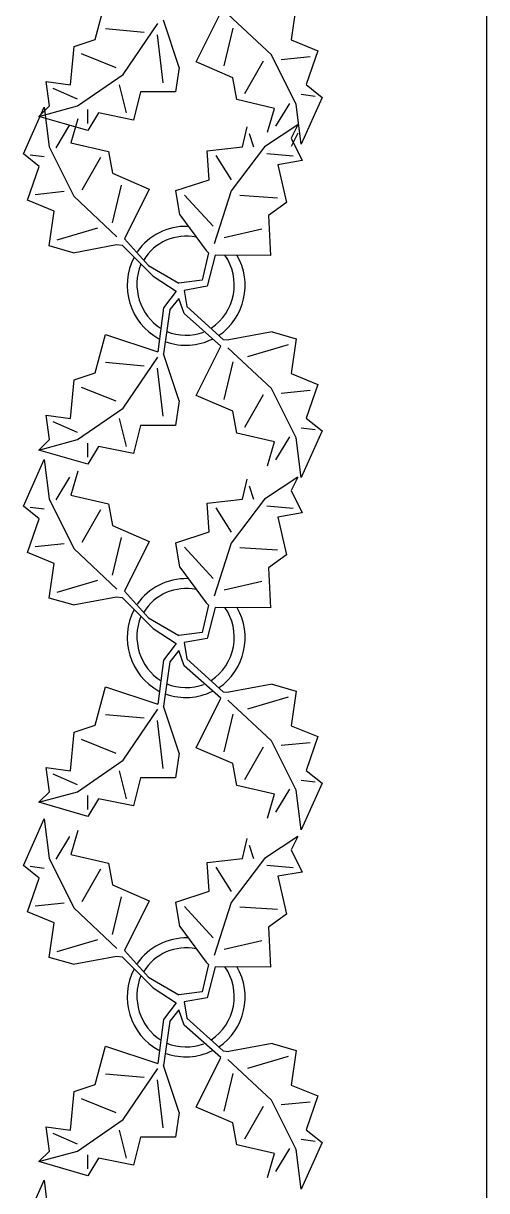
# Model space of a CAD drawing. Header units: inches. Extents: x 8624 to 20537, y 780 to 7738.
# Drawn here: x 17250.8 to 17297.6, y 2128.9 to 2246.8 of the extents above; entities that cross this region are included whole.
import ezdxf

# ---------------------------------------------------------------- set-up
doc = ezdxf.new("R2010")
doc.units = ezdxf.units.IN
doc.header["$MEASUREMENT"] = 0

msp = doc.modelspace()

# ---------------------------------------------------------------- linework, layer by layer
msp.add_line((17297.59, 2729.61), (17297.59, 1331.61))
at = {"color": 114, "linetype": 'Continuous'}
for p, q in [((17258.03, 2245.14), (17259.09, 2249.02)), ((17278.34, 2248.58), (17277.85, 2245.08)), ((17266.52, 2242.31), (17264.94, 2247.07)), ((17268.25, 2242.86), (17270.74, 2247.86)), ((17275.85, 2243.58), (17271.46, 2247.68)), ((17262.98, 2245.84), (17259.09, 2246.2)), ((17260.86, 2241.6), (17264.38, 2246.75)), ((17271.94, 2246.27), (17271.05, 2242.46)), ((17255.91, 2244.43), (17258.03, 2245.14)), ((17264.31, 2245.61), (17264.89, 2240.77)), ((17277.85, 2245.08), (17280.55, 2243.99)), ((17255.56, 2240.54), (17255.91, 2244.43)), ((17256.62, 2243.72), (17260.15, 2242.31)), ((17278.36, 2238.58), (17275.85, 2243.58)), ((17280.55, 2243.99), (17279.36, 2240.58)), ((17266.52, 2242.31), (17266.16, 2239.83)), ((17271.96, 2241.27), (17268.25, 2242.86)), ((17273.16, 2239.67), (17275.05, 2242.97)), ((17279.75, 2243.38), (17276.85, 2243.08)), ((17256.26, 2238.42), (17260.86, 2241.6)), ((17272.36, 2239.07), (17271.96, 2241.27)), ((17253.08, 2240.89), (17255.56, 2240.54)), ((17253.43, 2238.42), (17253.08, 2240.89)), ((17256.26, 2239.12), (17253.79, 2240.19)), ((17261.21, 2237.71), (17260.5, 2240.54)), ((17279.36, 2240.58), (17280.96, 2239.29)), ((17262.63, 2239.83), (17261.92, 2237)), ((17266.16, 2239.83), (17262.63, 2239.83)), ((17276.16, 2238.18), (17272.36, 2239.07)), ((17280.26, 2239.39), (17278.86, 2239.58)), ((17280.96, 2239.29), (17278.87, 2234.58)), ((17250.79, 2233.6), (17252.88, 2238.31)), ((17252.37, 2237.36), (17256.26, 2238.42)), ((17252.37, 2237.36), (17253.43, 2238.42)), ((17252.88, 2238.31), (17253.39, 2234.31)), ((17257.32, 2236.65), (17257.32, 2238.06)), ((17258.38, 2237.71), (17257.32, 2235.94)), ((17261.92, 2237), (17258.38, 2237.71)), ((17275.47, 2235.77), (17276.16, 2238.18)), ((17277.66, 2238.68), (17276.27, 2236.38)), ((17278.87, 2234.58), (17278.36, 2238.58)), ((17257.32, 2235.94), (17252.37, 2237.36)), ((17254.09, 2234.21), (17255.48, 2236.51)), ((17256.28, 2237.11), (17255.59, 2234.71)), ((17278.53, 2236.5), (17275.16, 2234.29)), ((17278.53, 2236.5), (17277.85, 2235.16)), ((17272.93, 2234.3), (17273.39, 2236.31)), ((17273.61, 2235.64), (17274.04, 2234.3)), ((17278.53, 2235.67), (17277.85, 2234.33)), ((17253.39, 2234.31), (17255.9, 2229.31)), ((17255.59, 2234.71), (17259.39, 2233.82)), ((17269.35, 2233.88), (17272.93, 2234.3)), ((17275.16, 2234.29), (17271.78, 2229.84)), ((17277.85, 2235.16), (17278.95, 2232.92)), ((17252.39, 2232.3), (17250.79, 2233.6)), ((17251.49, 2233.5), (17252.89, 2233.31)), ((17258.59, 2233.22), (17256.7, 2229.91)), ((17259.39, 2233.82), (17259.79, 2231.62)), ((17269.55, 2230.98), (17269.35, 2233.88)), ((17270.24, 2233.43), (17271.78, 2230.96)), ((17275.38, 2233.61), (17278.06, 2233.37)), ((17278.95, 2232.92), (17276.49, 2232.49)), ((17251.2, 2228.9), (17252.39, 2232.3)), ((17276.49, 2232.49), (17277.36, 2228.68)), ((17259.79, 2231.62), (17263.5, 2230.03)), ((17266.19, 2229.88), (17269.55, 2230.98)), ((17252, 2229.5), (17254.9, 2229.81)), ((17255.9, 2229.31), (17260.24, 2225.2)), ((17259.8, 2226.62), (17260.7, 2230.42)), ((17263.5, 2230.03), (17261.01, 2225.02)), ((17266.61, 2227.42), (17266.19, 2229.88)), ((17267.08, 2229.43), (17269.96, 2226.28)), ((17271.78, 2229.84), (17270.05, 2224.49)), ((17276.47, 2229.13), (17272.67, 2229.39)), ((17253.9, 2227.81), (17251.2, 2228.9)), ((17277.36, 2228.68), (17275.56, 2227.35)), ((17253.41, 2224.31), (17253.9, 2227.81)), ((17266.61, 2227.42), (17269.27, 2223.82)), ((17275.56, 2227.35), (17275.75, 2223.33)), ((17254.21, 2224.91), (17258.31, 2226.12)), ((17271.07, 2225.15), (17274.88, 2226.02)), ((17263.44, 2222.32), (17261.01, 2225.02)), ((17255.81, 2223.61), (17253.41, 2224.31)), ((17255.81, 2223.61), (17260.21, 2224.42)), ((17260.21, 2224.42), (17260.78, 2224.36)), ((17260.78, 2224.36), (17263.9, 2221.23)), ((17269.49, 2223.6), (17268.85, 2220.83)), ((17269.27, 2223.82), (17269.49, 2223.6)), ((17263.44, 2222.32), (17266.5, 2220.52)), ((17270.16, 2223.37), (17269.37, 2220.22)), ((17275.75, 2223.33), (17270.16, 2223.37)), ((17263.9, 2221.23), (17266.24, 2219.71)), ((17268.85, 2220.83), (17266.5, 2220.52)), ((17269.37, 2220.22), (17267.03, 2219.81)), ((17268.85, 2220.83), (17268.85, 2220.83)), ((17266.24, 2219.71), (17264.96, 2218.05)), ((17266.5, 2219), (17265.59, 2217.88)), ((17267.03, 2217.47), (17266.5, 2219)), ((17267.03, 2219.81), (17267.29, 2218.18)), ((17264.96, 2218.05), (17264.39, 2213.59)), ((17265.59, 2217.88), (17264.94, 2213.4)), ((17267.29, 2218.18), (17270.97, 2214.86)), ((17270.74, 2214.19), (17267.03, 2217.47)), ((17258.03, 2211.47), (17259.09, 2215.35)), ((17259.09, 2215.35), (17264.39, 2213.59)), ((17275.94, 2215.61), (17271.54, 2214.8)), ((17275.94, 2215.61), (17278.34, 2214.91)), ((17268.25, 2209.19), (17270.74, 2214.19)), ((17270.97, 2214.86), (17271.54, 2214.8)), ((17275.85, 2209.91), (17271.46, 2214.01)), ((17277.54, 2214.31), (17273.44, 2213.1)), ((17278.34, 2214.91), (17277.85, 2211.41)), ((17260.86, 2207.93), (17264.38, 2213.08)), ((17266.52, 2208.64), (17264.94, 2213.4)), ((17262.98, 2212.17), (17259.09, 2212.53)), ((17264.31, 2211.94), (17264.89, 2207.1)), ((17271.94, 2212.6), (17271.05, 2208.79)), ((17255.56, 2206.87), (17255.91, 2210.76)), ((17255.91, 2210.76), (17258.03, 2211.47)), ((17277.85, 2211.41), (17280.55, 2210.32)), ((17256.62, 2210.05), (17260.15, 2208.64)), ((17273.16, 2206), (17275.05, 2209.3)), ((17278.36, 2204.91), (17275.85, 2209.91)), ((17279.75, 2209.71), (17276.85, 2209.41)), ((17280.55, 2210.32), (17279.36, 2206.91)), ((17266.52, 2208.64), (17266.16, 2206.16)), ((17271.96, 2207.6), (17268.25, 2209.19)), ((17253.08, 2207.22), (17255.56, 2206.87)), ((17253.43, 2204.75), (17253.08, 2207.22)), ((17256.26, 2204.75), (17260.86, 2207.93)), ((17272.36, 2205.4), (17271.96, 2207.6)), ((17279.36, 2206.91), (17280.96, 2205.62)), ((17256.26, 2205.45), (17253.79, 2206.52)), ((17261.21, 2204.04), (17260.5, 2206.87)), ((17262.63, 2206.16), (17261.92, 2203.33)), ((17266.16, 2206.16), (17262.63, 2206.16)), ((17280.26, 2205.72), (17278.86, 2205.91)), ((17252.37, 2203.69), (17256.26, 2204.75)), ((17252.37, 2203.69), (17253.43, 2204.75)), ((17276.16, 2204.51), (17272.36, 2205.4)), ((17277.66, 2205.01), (17276.27, 2202.71)), ((17278.87, 2200.91), (17278.36, 2204.91)), ((17280.96, 2205.62), (17278.87, 2200.91)), ((17257.32, 2202.27), (17252.37, 2203.69)), ((17257.32, 2202.98), (17257.32, 2204.39)), ((17258.38, 2204.04), (17257.32, 2202.27)), ((17261.92, 2203.33), (17258.38, 2204.04)), ((17275.47, 2202.1), (17276.16, 2204.51)), ((17250.79, 2198.04), (17252.88, 2202.75)), ((17252.88, 2202.75), (17253.39, 2198.75)), ((17256.28, 2201.55), (17255.59, 2199.15)), ((17254.09, 2198.65), (17255.48, 2200.95)), ((17272.93, 2198.74), (17273.39, 2200.75)), ((17273.61, 2200.08), (17274.04, 2198.74)), ((17278.53, 2200.94), (17275.16, 2198.73)), ((17278.53, 2200.94), (17277.85, 2199.6)), ((17253.39, 2198.75), (17255.9, 2193.75)), ((17255.59, 2199.15), (17259.39, 2198.26)), ((17269.35, 2198.32), (17272.93, 2198.74)), ((17275.16, 2198.73), (17271.78, 2194.28)), ((17277.85, 2199.6), (17278.95, 2197.36)), ((17252.39, 2196.74), (17250.79, 2198.04)), ((17251.49, 2197.94), (17252.89, 2197.75)), ((17258.59, 2197.66), (17256.7, 2194.35)), ((17259.39, 2198.26), (17259.79, 2196.06)), ((17269.55, 2195.42), (17269.35, 2198.32)), ((17270.24, 2197.87), (17271.78, 2195.4)), ((17275.38, 2198.05), (17278.06, 2197.81)), ((17251.2, 2193.34), (17252.39, 2196.74)), ((17278.95, 2197.36), (17276.49, 2196.93)), ((17276.49, 2196.93), (17277.36, 2193.12)), ((17259.79, 2196.06), (17263.5, 2194.47)), ((17266.19, 2194.32), (17269.55, 2195.42)), ((17252, 2193.94), (17254.9, 2194.25)), ((17259.8, 2191.06), (17260.7, 2194.86)), ((17263.5, 2194.47), (17261.01, 2189.46)), ((17266.61, 2191.86), (17266.19, 2194.32)), ((17271.78, 2194.28), (17270.05, 2188.93)), ((17253.9, 2192.25), (17251.2, 2193.34)), ((17255.9, 2193.75), (17260.24, 2189.64)), ((17267.08, 2193.87), (17269.96, 2190.72)), ((17276.47, 2193.57), (17272.67, 2193.83)), ((17277.36, 2193.12), (17275.56, 2191.79)), ((17253.41, 2188.75), (17253.9, 2192.25)), ((17266.61, 2191.86), (17269.27, 2188.26)), ((17275.56, 2191.79), (17275.75, 2187.77)), ((17254.21, 2189.35), (17258.31, 2190.56)), ((17271.07, 2189.59), (17274.88, 2190.46)), ((17263.44, 2186.76), (17261.01, 2189.46)), ((17255.81, 2188.05), (17253.41, 2188.75)), ((17255.81, 2188.05), (17260.21, 2188.86)), ((17260.21, 2188.86), (17260.78, 2188.8)), ((17260.78, 2188.8), (17263.9, 2185.67)), ((17269.49, 2188.04), (17268.85, 2185.27)), ((17269.27, 2188.26), (17269.49, 2188.04)), ((17270.16, 2187.81), (17269.37, 2184.66)), ((17275.75, 2187.77), (17270.16, 2187.81)), ((17263.44, 2186.76), (17266.5, 2184.96)), ((17263.9, 2185.67), (17266.24, 2184.15)), ((17268.85, 2185.27), (17266.5, 2184.96)), ((17269.37, 2184.66), (17267.03, 2184.25)), ((17268.85, 2185.27), (17268.85, 2185.27)), ((17266.24, 2184.15), (17264.96, 2182.49)), ((17266.5, 2183.44), (17265.59, 2182.32)), ((17267.03, 2181.91), (17266.5, 2183.44)), ((17267.03, 2184.25), (17267.29, 2182.62)), ((17264.96, 2182.49), (17264.39, 2178.03)), ((17265.59, 2182.32), (17264.94, 2177.84)), ((17267.29, 2182.62), (17270.97, 2179.3)), ((17270.74, 2178.63), (17267.03, 2181.91)), ((17258.03, 2175.91), (17259.09, 2179.79)), ((17259.09, 2179.79), (17264.39, 2178.03)), ((17275.94, 2180.05), (17271.54, 2179.24)), ((17275.94, 2180.05), (17278.34, 2179.35)), ((17268.25, 2173.63), (17270.74, 2178.63)), ((17270.97, 2179.3), (17271.54, 2179.24)), ((17277.54, 2178.75), (17273.44, 2177.54)), ((17278.34, 2179.35), (17277.85, 2175.85)), ((17260.86, 2172.37), (17264.38, 2177.52)), ((17266.52, 2173.08), (17264.94, 2177.84)), ((17275.85, 2174.35), (17271.46, 2178.45)), ((17262.98, 2176.61), (17259.09, 2176.97)), ((17264.31, 2176.38), (17264.89, 2171.54)), ((17271.94, 2177.04), (17271.05, 2173.23)), ((17255.56, 2171.31), (17255.91, 2175.2)), ((17255.91, 2175.2), (17258.03, 2175.91)), ((17277.85, 2175.85), (17280.55, 2174.76)), ((17256.62, 2174.49), (17260.15, 2173.08)), ((17278.36, 2169.35), (17275.85, 2174.35)), ((17279.75, 2174.15), (17276.85, 2173.85)), ((17280.55, 2174.76), (17279.36, 2171.35)), ((17266.52, 2173.08), (17266.16, 2170.6)), ((17271.96, 2172.04), (17268.25, 2173.63)), ((17273.16, 2170.44), (17275.05, 2173.74)), ((17253.08, 2171.66), (17255.56, 2171.31)), ((17253.43, 2169.19), (17253.08, 2171.66)), ((17256.26, 2169.19), (17260.86, 2172.37)), ((17272.36, 2169.84), (17271.96, 2172.04)), ((17256.26, 2169.89), (17253.79, 2170.96)), ((17261.21, 2168.48), (17260.5, 2171.31)), ((17262.63, 2170.6), (17261.92, 2167.77)), ((17266.16, 2170.6), (17262.63, 2170.6)), ((17279.36, 2171.35), (17280.96, 2170.06)), ((17252.37, 2168.13), (17256.26, 2169.19)), ((17252.37, 2168.13), (17253.43, 2169.19)), ((17276.16, 2168.95), (17272.36, 2169.84)), ((17277.66, 2169.45), (17276.27, 2167.15)), ((17278.87, 2165.35), (17278.36, 2169.35)), ((17280.26, 2170.16), (17278.86, 2170.35)), ((17280.96, 2170.06), (17278.87, 2165.35)), ((17257.32, 2166.71), (17252.37, 2168.13)), ((17257.32, 2167.42), (17257.32, 2168.83)), ((17258.38, 2168.48), (17257.32, 2166.71)), ((17261.92, 2167.77), (17258.38, 2168.48)), ((17275.47, 2166.54), (17276.16, 2168.95)), ((17250.79, 2161.77), (17252.88, 2166.48)), ((17252.88, 2166.48), (17253.39, 2162.48)), ((17254.09, 2162.38), (17255.48, 2164.68)), ((17256.28, 2165.28), (17255.59, 2162.88)), ((17272.93, 2162.47), (17273.39, 2164.48)), ((17278.53, 2164.67), (17275.16, 2162.46)), ((17278.53, 2164.67), (17277.85, 2163.33)), ((17273.61, 2163.81), (17274.04, 2162.47)), ((17277.85, 2163.33), (17278.95, 2161.09)), ((17253.39, 2162.48), (17255.9, 2157.48)), ((17255.59, 2162.88), (17259.39, 2161.99)), ((17269.35, 2162.05), (17272.93, 2162.47)), ((17275.16, 2162.46), (17271.78, 2158.01)), ((17252.39, 2160.47), (17250.79, 2161.77)), ((17251.49, 2161.67), (17252.89, 2161.48)), ((17258.59, 2161.39), (17256.7, 2158.08)), ((17259.39, 2161.99), (17259.79, 2159.79)), ((17269.55, 2159.15), (17269.35, 2162.05)), ((17270.24, 2161.6), (17271.78, 2159.13)), ((17275.38, 2161.78), (17278.06, 2161.54)), ((17278.95, 2161.09), (17276.49, 2160.66)), ((17251.2, 2157.07), (17252.39, 2160.47)), ((17259.79, 2159.79), (17263.5, 2158.2)), ((17276.49, 2160.66), (17277.36, 2156.85)), ((17259.8, 2154.79), (17260.7, 2158.59)), ((17266.19, 2158.05), (17269.55, 2159.15)), ((17252, 2157.67), (17254.9, 2157.98)), ((17255.9, 2157.48), (17260.24, 2153.37)), ((17263.5, 2158.2), (17261.01, 2153.19)), ((17266.61, 2155.59), (17266.19, 2158.05)), ((17267.08, 2157.6), (17269.96, 2154.45)), ((17271.78, 2158.01), (17270.05, 2152.66)), ((17276.47, 2157.3), (17272.67, 2157.56)), ((17253.9, 2155.98), (17251.2, 2157.07)), ((17277.36, 2156.85), (17275.56, 2155.52)), ((17253.41, 2152.48), (17253.9, 2155.98)), ((17266.61, 2155.59), (17269.27, 2151.99)), ((17275.56, 2155.52), (17275.75, 2151.5)), ((17254.21, 2153.08), (17258.31, 2154.29)), ((17271.07, 2153.32), (17274.88, 2154.19)), ((17263.44, 2150.49), (17261.01, 2153.19)), ((17255.81, 2151.78), (17253.41, 2152.48)), ((17255.81, 2151.78), (17260.21, 2152.59)), ((17260.21, 2152.59), (17260.78, 2152.53)), ((17260.78, 2152.53), (17263.9, 2149.4)), ((17269.49, 2151.77), (17268.85, 2149)), ((17269.27, 2151.99), (17269.49, 2151.77)), ((17270.16, 2151.54), (17269.37, 2148.39)), ((17275.75, 2151.5), (17270.16, 2151.54)), ((17263.44, 2150.49), (17266.5, 2148.69)), ((17263.9, 2149.4), (17266.24, 2147.88)), ((17268.85, 2149), (17266.5, 2148.69)), ((17269.37, 2148.39), (17267.03, 2147.98)), ((17267.03, 2147.98), (17267.29, 2146.35)), ((17268.85, 2149), (17268.85, 2149)), ((17266.24, 2147.88), (17264.96, 2146.22)), ((17266.5, 2147.17), (17265.59, 2146.05)), ((17267.03, 2145.64), (17266.5, 2147.17)), ((17264.96, 2146.22), (17264.39, 2141.76)), ((17265.59, 2146.05), (17264.94, 2141.57)), ((17270.74, 2142.36), (17267.03, 2145.64)), ((17267.29, 2146.35), (17270.97, 2143.03)), ((17258.03, 2139.64), (17259.09, 2143.52)), ((17259.09, 2143.52), (17264.39, 2141.76)), ((17275.94, 2143.78), (17271.54, 2142.97)), ((17275.94, 2143.78), (17278.34, 2143.08)), ((17268.25, 2137.36), (17270.74, 2142.36)), ((17270.97, 2143.03), (17271.54, 2142.97)), ((17275.85, 2138.08), (17271.46, 2142.18)), ((17277.54, 2142.48), (17273.44, 2141.27)), ((17278.34, 2143.08), (17277.85, 2139.58)), ((17260.86, 2136.1), (17264.38, 2141.25)), ((17266.52, 2136.81), (17264.94, 2141.57)), ((17262.98, 2140.34), (17259.09, 2140.7)), ((17264.31, 2140.11), (17264.89, 2135.27)), ((17271.94, 2140.77), (17271.05, 2136.96)), ((17255.56, 2135.04), (17255.91, 2138.93)), ((17255.91, 2138.93), (17258.03, 2139.64)), ((17277.85, 2139.58), (17280.55, 2138.49)), ((17256.62, 2138.22), (17260.15, 2136.81)), ((17273.16, 2134.17), (17275.05, 2137.47)), ((17278.36, 2133.08), (17275.85, 2138.08)), ((17279.75, 2137.88), (17276.85, 2137.58)), ((17280.55, 2138.49), (17279.36, 2135.08)), ((17266.52, 2136.81), (17266.16, 2134.33)), ((17271.96, 2135.77), (17268.25, 2137.36)), ((17253.08, 2135.39), (17255.56, 2135.04)), ((17253.43, 2132.92), (17253.08, 2135.39)), ((17256.26, 2132.92), (17260.86, 2136.1)), ((17261.21, 2132.21), (17260.5, 2135.04)), ((17272.36, 2133.57), (17271.96, 2135.77)), ((17279.36, 2135.08), (17280.96, 2133.79)), ((17256.26, 2133.62), (17253.79, 2134.69)), ((17262.63, 2134.33), (17261.92, 2131.5)), ((17266.16, 2134.33), (17262.63, 2134.33)), ((17280.26, 2133.89), (17278.86, 2134.08)), ((17252.37, 2131.86), (17256.26, 2132.92)), ((17252.37, 2131.86), (17253.43, 2132.92)), ((17276.16, 2132.68), (17272.36, 2133.57)), ((17275.47, 2130.27), (17276.16, 2132.68)), ((17277.66, 2133.18), (17276.27, 2130.88)), ((17278.87, 2129.08), (17278.36, 2133.08)), ((17280.96, 2133.79), (17278.87, 2129.08)), ((17257.32, 2130.44), (17252.37, 2131.86)), ((17257.32, 2131.15), (17257.32, 2132.56)), ((17258.38, 2132.21), (17257.32, 2130.44)), ((17261.92, 2131.5), (17258.38, 2132.21)), ((17250.79, 2125.27), (17252.88, 2129.98)), ((17252.88, 2129.98), (17253.39, 2125.98))]:
    msp.add_line(p, q, dxfattribs=at)
for centre, radius, start, end in [((17267.22, 2220.27), 6, 88.6147, 145.1169), ((17267.22, 2220.27), 5, 78.1647, 148.6725), ((17267.44, 2220.32), 6.15, 152.5812, 241.2714), ((17267.55, 2220.41), 5.29, 157.3711, 237.472), ((17266.85, 2220.36), 5.25, 303.8219, 34.9414), ((17267.06, 2220.3), 6.13, 304.3757, 30.1028), ((17267.22, 2220.56), 5.28, 248.4094, 290.0301), ((17267.19, 2220.4), 6.13, 251.2017, 296.0918), ((17267.22, 2184.71), 6, 88.6147, 145.1169), ((17267.22, 2184.71), 5, 78.1647, 148.6725), ((17267.44, 2184.76), 6.15, 152.5812, 241.2714), ((17267.55, 2184.85), 5.29, 157.3711, 237.472), ((17266.85, 2184.8), 5.25, 303.8219, 34.9414), ((17267.06, 2184.74), 6.13, 304.3757, 30.1028), ((17267.22, 2185), 5.28, 248.4094, 290.0301), ((17267.19, 2184.84), 6.13, 251.2017, 296.0918), ((17267.22, 2148.44), 6, 88.6147, 145.1169), ((17267.22, 2148.44), 5, 78.1647, 148.6725), ((17266.85, 2148.53), 5.25, 303.8219, 34.9414), ((17267.06, 2148.47), 6.13, 304.3757, 30.1028), ((17267.44, 2148.49), 6.15, 152.5812, 241.2714), ((17267.55, 2148.58), 5.29, 157.3711, 237.472), ((17267.22, 2148.73), 5.28, 248.4094, 290.0301), ((17267.19, 2148.57), 6.13, 251.2017, 296.0918)]:
    msp.add_arc(centre, radius, start, end, dxfattribs=at)

doc.saveas('drawing.dxf')
